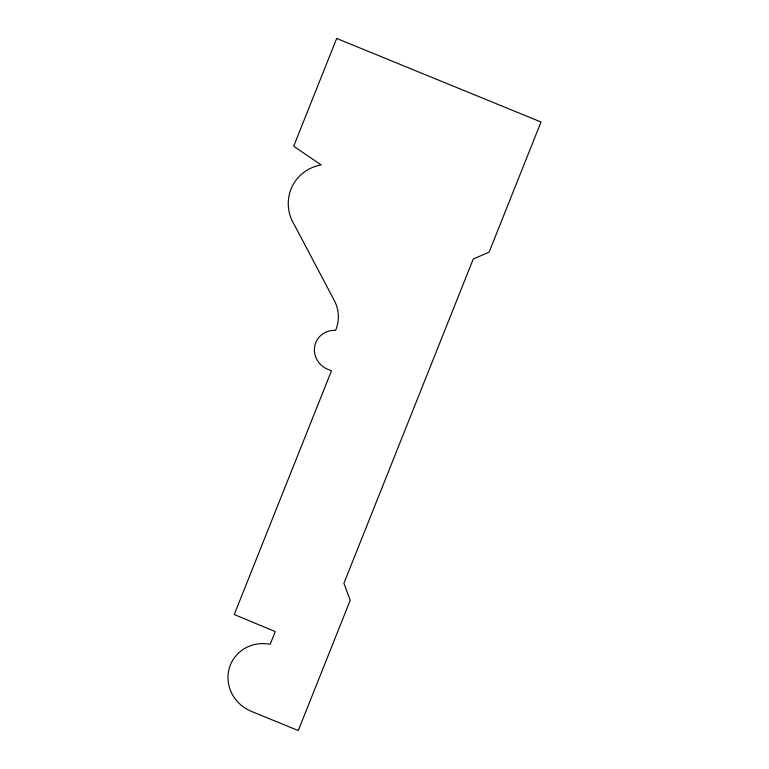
<?xml version="1.0" encoding="UTF-8"?>
<svg xmlns="http://www.w3.org/2000/svg" width="769" height="769" viewBox="0 0 769 769"><rect width="100%" height="100%" fill="white"/><g stroke="black" fill="none" stroke-linecap="round" stroke-linejoin="round"><path stroke-width="1.15" d="M336.678 38.45L293.671 146.264L321.202 164.912A42.487 40.43 27 0 0 294.556 225.211L333.4 298.795A37.258 35.461 27 0 1 335.592 330.362A21.138 20.109 27 0 0 314.848 345.569A21.138 20.109 27 0 0 326.921 368.937L331.468 370.802L234.247 614.527L275.244 631.589L270.169 644.326A36.71 34.932 27 0 0 229.229 668.386A36.71 34.932 27 0 0 251.386 711.373L298.266 730.55L350.193 600.368L343.926 583.248L473.281 258.98L489.084 252.184L541.011 122.011L336.678 38.45"/></g></svg>
